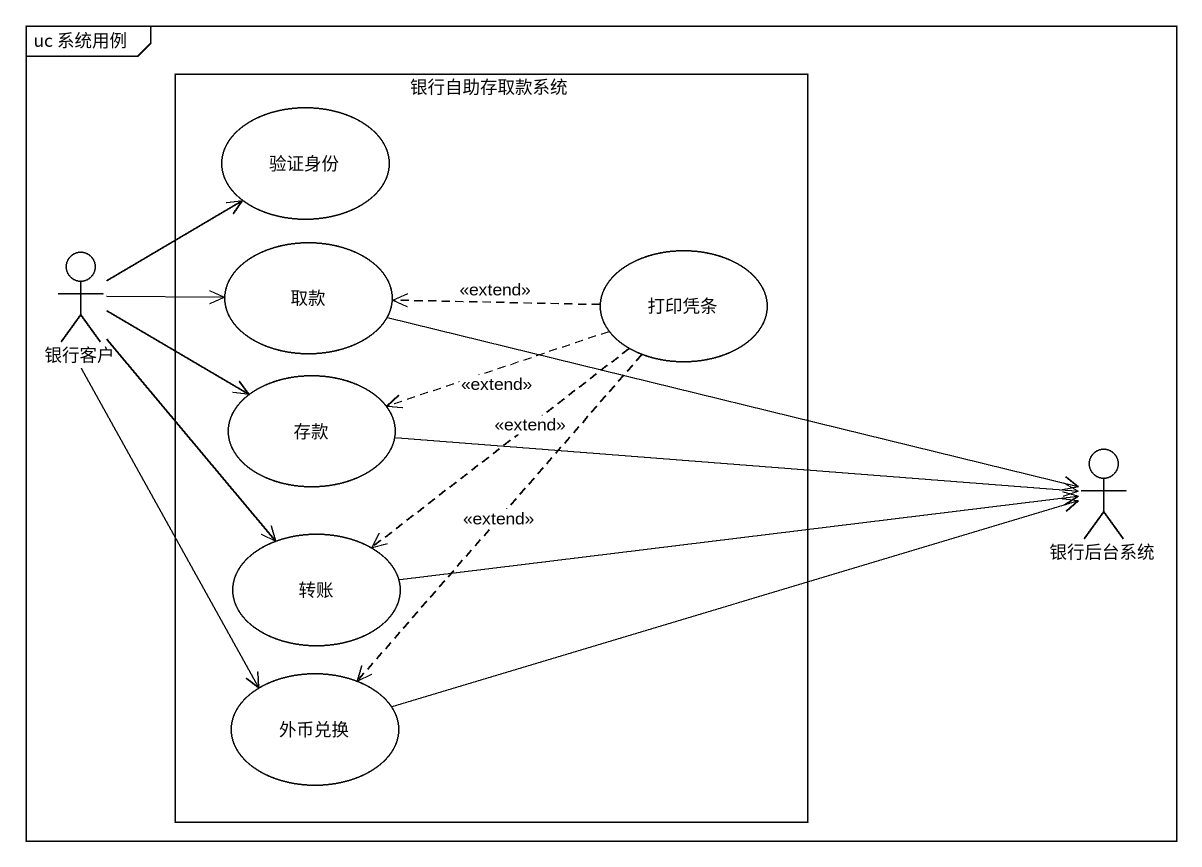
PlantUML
@startuml
mainframe uc 系统用例
rectangle 银行自助存取款系统 {
  usecase 验证身份
  usecase 取款
  usecase 打印凭条
  usecase 存款
  usecase 转账
  usecase 外币兑换
}
actor 银行客户
actor 银行后台系统
银行客户 -up-> 验证身份
银行客户 -right-> 取款
银行客户 -right-> 存款
银行客户 --> 转账
银行客户 --> 外币兑换
取款 -right-> 银行后台系统
打印凭条 .left.> 取款 : <<extend>>
打印凭条 .left.> 存款 : <<extend>>
打印凭条 ..> 转账 : <<extend>>
打印凭条 ..> 外币兑换 : <<extend>>
存款 -right-> 银行后台系统
转账 -right-> 银行后台系统
外币兑换 -right-> 银行后台系统
@enduml
